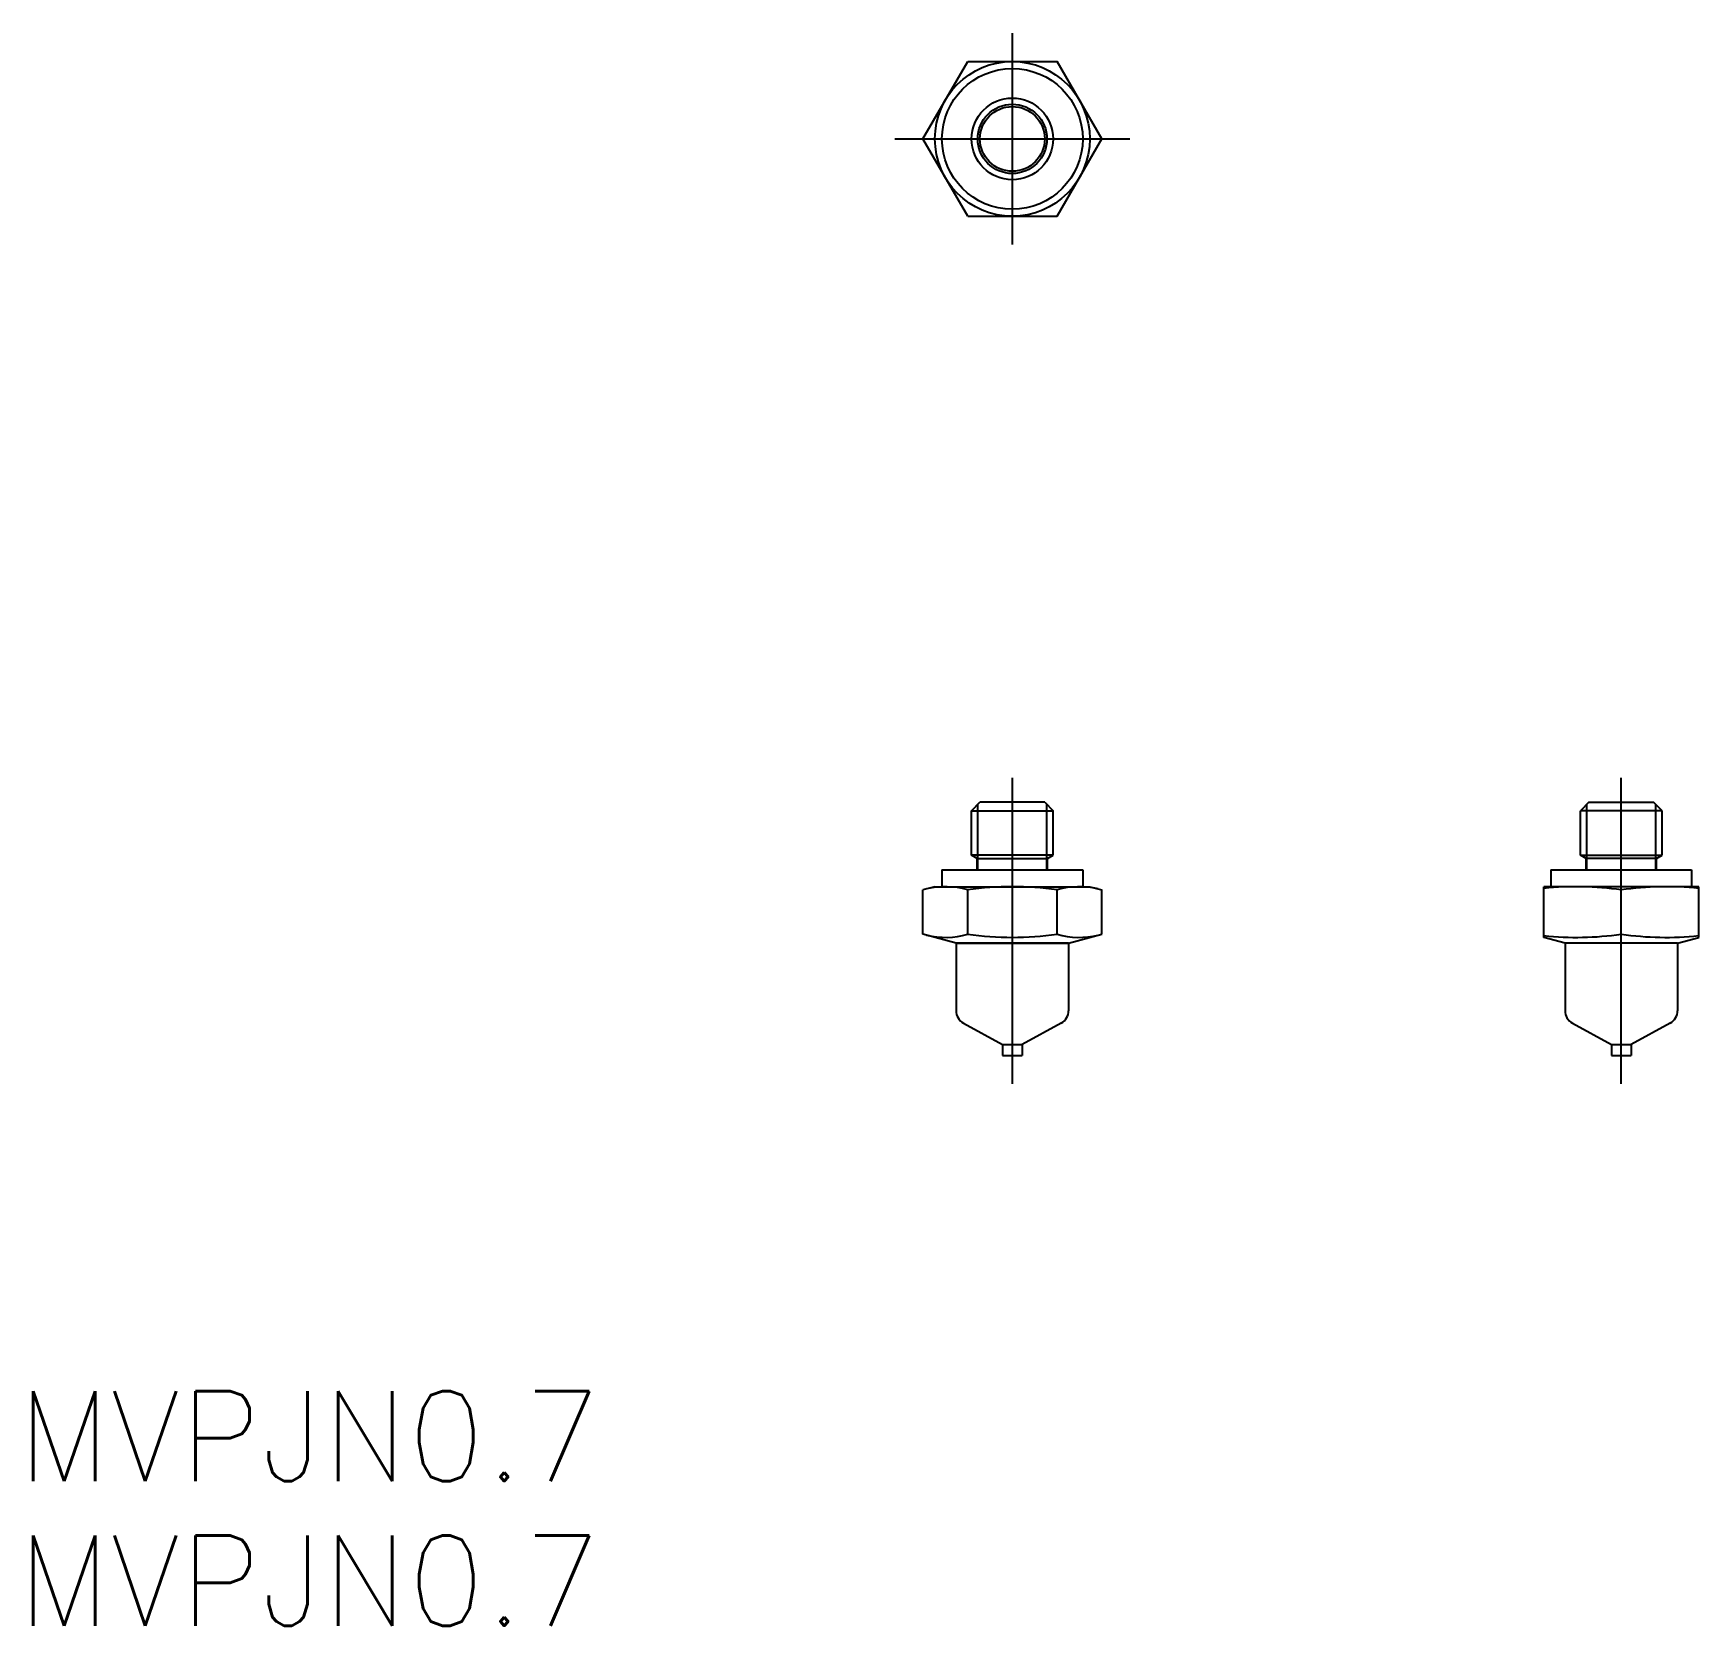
# Model space of a CAD drawing. Extents: x 75.5 to 134.7, y 122.4 to 179.
import ezdxf

# ---------------------------------------------------------------- set-up
doc = ezdxf.new("R2010")
doc.units = 0
doc.linetypes.add('CENTER', pattern=[17.5, 13, -1.5, 1.5, -1.5])
doc.layers.get('0').update_dxf_attribs({"linetype": 'CONTINUOUS'})
doc.layers.add('CENTER', color=1, linetype='CENTER')
doc.styles.get("Standard").update_dxf_attribs({"font": 'txt.shx', "bigfont": '@extfont2.shx'})

msp = doc.modelspace()

# ---------------------------------------------------------------- linework, layer by layer
at = {"color": 7, "linetype": 'CONTINUOUS'}
for p, q in [((107.112, 175.255), (108.7, 178.005)), ((108.7, 178.005), (111.875, 178.005)), ((113.463, 175.255), (111.875, 178.005)), ((108.7, 172.505), (107.112, 175.255)), ((111.875, 172.505), (113.463, 175.255)), ((108.7, 172.505), (111.875, 172.505)), ((108.837, 151.394), (109.137, 151.694)), ((111.437, 151.694), (109.137, 151.694)), ((111.437, 151.694), (111.737, 151.394)), ((130.773, 151.694), (130.473, 151.394)), ((130.773, 151.694), (133.073, 151.694)), ((133.373, 151.394), (133.073, 151.694)), ((108.837, 149.81), (108.837, 151.394)), ((108.837, 151.394), (111.737, 151.394)), ((111.737, 149.81), (111.737, 151.394)), ((133.373, 151.394), (130.473, 151.394)), ((130.473, 149.81), (130.473, 151.394)), ((133.373, 149.81), (133.373, 151.394)), ((109.037, 149.694), (108.837, 149.81)), ((111.737, 149.81), (108.837, 149.81)), ((111.537, 149.694), (111.737, 149.81)), ((130.473, 149.81), (133.373, 149.81)), ((130.673, 149.694), (130.473, 149.81)), ((133.173, 149.694), (133.373, 149.81)), ((107.787, 149.294), (112.787, 149.294)), ((107.787, 149.294), (107.787, 148.694)), ((109.037, 149.294), (109.037, 149.694)), ((109.037, 149.694), (111.537, 149.694)), ((111.537, 149.294), (111.537, 149.694)), ((112.787, 149.294), (112.787, 148.694)), ((129.423, 149.294), (129.423, 148.694)), ((129.423, 149.294), (134.423, 149.294)), ((133.173, 149.694), (130.673, 149.694)), ((130.673, 149.294), (130.673, 149.694)), ((133.173, 149.294), (133.173, 149.694)), ((134.423, 149.294), (134.423, 148.694)), ((107.537, 148.694), (107.112, 148.58)), ((107.112, 147.009), (107.112, 148.58)), ((107.537, 148.694), (113.037, 148.694)), ((108.7, 147.009), (108.7, 148.58)), ((111.875, 147.009), (111.875, 148.58)), ((113.037, 148.694), (113.463, 148.58)), ((113.463, 147.009), (113.463, 148.58)), ((134.673, 148.694), (129.173, 148.694)), ((129.173, 146.895), (129.173, 148.694)), ((131.923, 147.009), (131.923, 148.58)), ((134.673, 146.895), (134.673, 148.694)), ((108.287, 146.694), (107.112, 147.009)), ((112.287, 146.694), (113.463, 147.009)), ((129.923, 146.694), (129.173, 146.895)), ((133.923, 146.694), (134.673, 146.895)), ((108.287, 146.694), (112.287, 146.694)), ((108.287, 146.694), (108.287, 144.291)), ((112.287, 146.694), (108.287, 146.694)), ((112.287, 146.694), (112.287, 144.291)), ((133.923, 146.694), (129.923, 146.694)), ((133.923, 146.694), (129.923, 146.694)), ((129.923, 146.694), (129.923, 144.291)), ((133.923, 146.694), (133.923, 144.291)), ((108.548, 143.852), (109.937, 143.094)), ((112.027, 143.852), (110.637, 143.094)), ((130.184, 143.852), (131.573, 143.094)), ((133.662, 143.852), (132.273, 143.094)), ((109.937, 143.094), (109.937, 142.694)), ((109.937, 143.094), (110.637, 143.094)), ((109.937, 142.694), (110.637, 142.694)), ((110.637, 143.094), (110.637, 142.694)), ((131.573, 143.094), (132.273, 143.094)), ((131.573, 143.094), (131.573, 142.694)), ((131.573, 142.694), (132.273, 142.694)), ((132.273, 143.094), (132.273, 142.694))]:
    msp.add_line(p, q, dxfattribs=at)
at = {"color": 3, "linetype": 'CONTINUOUS'}
for p, q in [((109.058, 149.294), (109.058, 151.615)), ((111.517, 149.294), (111.517, 151.615)), ((130.694, 149.294), (130.694, 151.615)), ((133.153, 149.294), (133.153, 151.615))]:
    msp.add_line(p, q, dxfattribs=at)
at = {"color": 7, "linetype": 'CONTINUOUS'}
for radius in [2.75, 2.5, 1.45, 1.15]:
    msp.add_circle((110.287, 175.255), radius, dxfattribs=at)
at = {"color": 3, "linetype": 'CONTINUOUS'}
msp.add_circle((110.287, 175.255), 1.23, dxfattribs=at)
at = {"color": 7, "linetype": 'CONTINUOUS'}
for centre, radius, start, end in [((107.906, 145.873), 2.821, 73.65711, 103.65711), ((110.287, 137.58), 11.114, 81.78679, 98.21321), ((112.669, 145.873), 2.821, 76.34289, 106.34289), ((130.335, 137.58), 11.114, 81.78679, 96.00289), ((133.511, 137.58), 11.114, 83.99711, 98.21321), ((107.906, 149.716), 2.821, 256.34289, 286.34289), ((110.287, 158.009), 11.114, 261.78679, 278.21321), ((112.669, 149.716), 2.821, 253.65711, 283.65711), ((130.335, 158.009), 11.114, 263.99711, 278.21321), ((133.511, 158.009), 11.114, 261.78679, 276.00289), ((108.787, 144.291), 0.5, 180, 241.38954), ((111.787, 144.291), 0.5, 298.61046, 0), ((130.423, 144.291), 0.5, 180, 241.38954), ((133.423, 144.291), 0.5, 298.61046, 0)]:
    msp.add_arc(centre, radius, start, end, dxfattribs=at)
at = {"layer": 'CENTER', "color": 1, "linetype": 'CENTER'}
for p, q in [((110.287, 171.505), (110.287, 179.005)), ((106.112, 175.255), (114.463, 175.255)), ((110.287, 141.694), (110.287, 152.562)), ((131.923, 141.694), (131.923, 152.562))]:
    msp.add_line(p, q, dxfattribs=at)

# ---------------------------------------------------------------- texts
at = {"linetype": 'CONTINUOUS'}
for p in [(74.953, 127.581), (74.953, 122.447)]:
    msp.add_text('MVPJN0.7', height=3.2, dxfattribs=at).set_placement(p)

doc.saveas('drawing.dxf')
